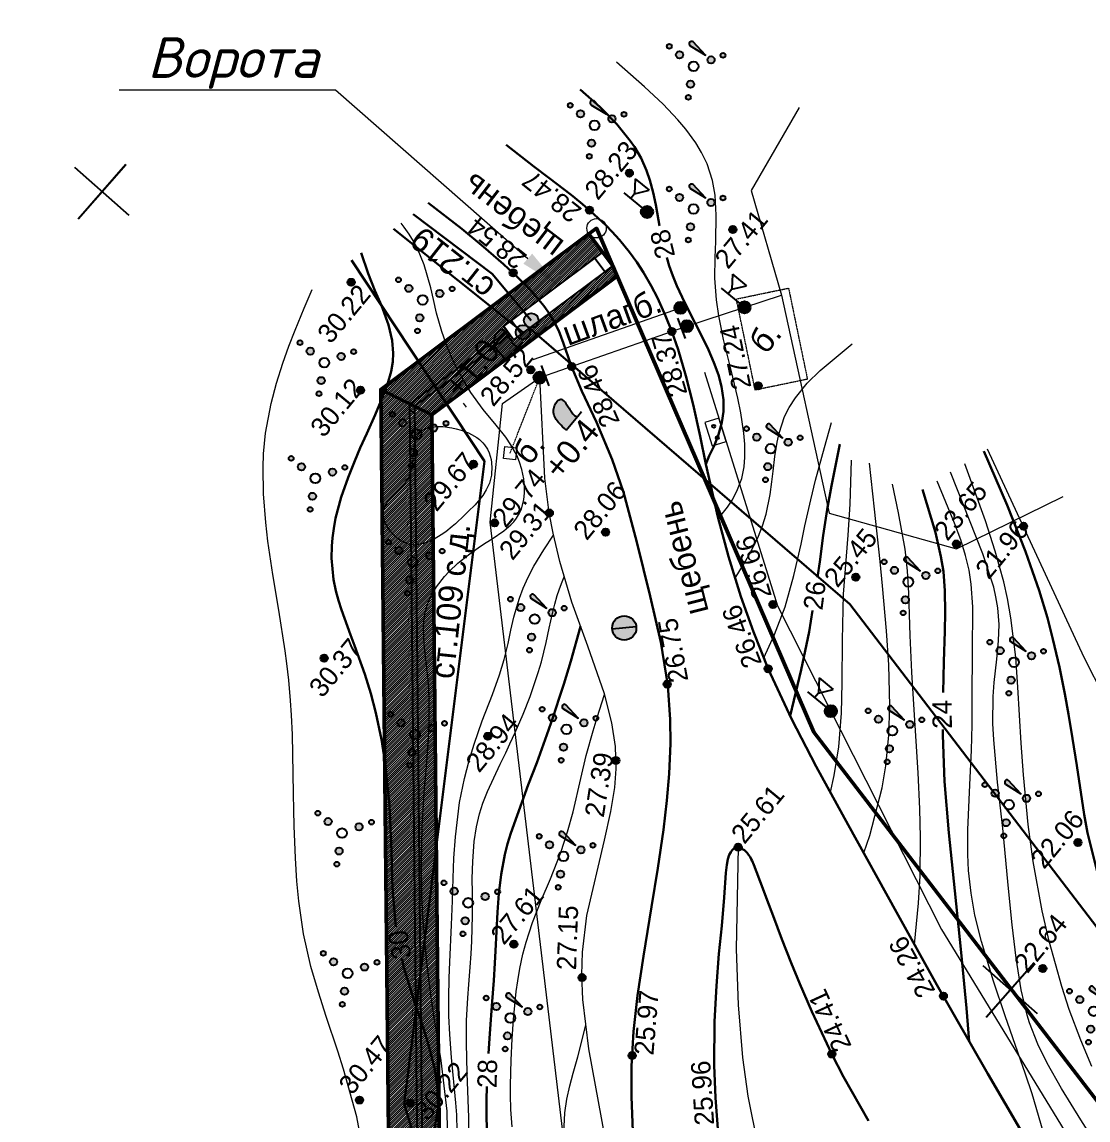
# Model space of a CAD drawing. Header units: millimetres. Extents: x -2893842 to -949497, y -1203244 to 262218.
# Drawn here: x -2189729 to -2145637, y 9178 to 54574 of the extents above; entities that cross this region are included whole.
import ezdxf
from ezdxf import colors
from ezdxf.entities.mleader import LeaderData, LeaderLine
from ezdxf.math import Vec2, Vec3

# ---------------------------------------------------------------- set-up
doc = ezdxf.new("R2010")
doc.units = ezdxf.units.MM
doc.linetypes.add('g5_01_5x1_5', pattern=[1.5, 0.75, -0.75])
doc.linetypes.add('g5_01x1', pattern=[1, 0.5, -0.5])
doc.layers.get('0').update_dxf_attribs({"lineweight": 5})
for name, color, linetype in [('!!!_ Размеры', 7, 'Continuous'), ('02_сетка', 253, 'Continuous'), ('06_Инженерно-технические сооружения', 253, 'Continuous'), ('07_Объекты электропередачи', 253, 'Continuous'), ('10_Границы покрытий и угодий', 253, 'Continuous'), ('12_Рельеф', 253, 'Continuous'), ('13_Растительность', 253, 'Continuous'), ('14_Ограждения', 253, 'Continuous'), ('19_Горизонтали', 253, 'Continuous'), ('30_Канализация', 253, 'Continuous'), ('33_Газопровод', 253, 'Continuous'), ('61_Отметки высоты поверхности', 253, 'Continuous'), ('65_Границы', 253, 'Continuous')]:
    doc.layers.add(name, color=color, linetype=linetype)
for name, color, linetype, lineweight in [('!!Fence', 1, 'Continuous', 30), ('#Dimensions', 7, 'Continuous', 9), ('#Штриховка', 251, 'Continuous', 5)]:
    doc.layers.add(name, color=color, linetype=linetype, lineweight=lineweight)
doc.styles.add('LIKE17', font='d431.shx')
doc.styles.add('LIKE32', font='peteri.shx')
doc.styles.add('LIKE36', font='pragmai.shx')
doc.styles.add('Line_GUGK', font='')
doc.styles.add('STEP PR', font='isocpeui.ttf')
doc.styles.get('Line_GUGK').set_extended_font_data('Bm431', italic=True)
doc.linetypes.add('g5_084a', pattern='A,0.001,[18,GUGK_2005.shx,S=2.5,R=180,X=0,Y=0],0.5,[18,GUGK_2005.shx,S=6,R=180,X=0,Y=0],0.5', length=1.001)
doc.linetypes.add('g5_121_g', pattern='A,4,-0.4,["Г",Line_GUGK,S=1,R=0,X=0,Y=-0.5],-1.2,12', length=17.6)
doc.linetypes.add('g5_121_kb', pattern='A,4,-0.4,["Кб",Line_GUGK,S=1,R=0,X=0,Y=-0.5],-2.2,12', length=18.6)
doc.linetypes.add('g5_332', pattern='A,0.001,[18,GUGK_2005.shx,S=10,R=180,X=0,Y=0],0.5', length=0.501)
doc.linetypes.add('g5_476_2b', pattern='A,2.75,-0.25,[27,GUGK_2005.shx,S=1,R=0,X=0,Y=0],-0.25,2.75', length=6)

# ---------------------------------------------------------------- blocks, each defined once
blk = doc.blocks.new('BL_333')
at = {"color": 0}
for p, q in [((0, -3), (0, 3)), ((-3, 0), (3, 0))]:
    blk.add_line(p, q, dxfattribs=at)
blk = doc.blocks.new('g5_475_5c')
h = blk.add_hatch(color=0)
edge = h.paths.add_edge_path()
edge.add_arc((0, 0), 0.25, 0, 360)
at = {"color": 0}
blk.add_lwpolyline([(0.25, -0.45), (0.25, 0.45)], dxfattribs=at)
blk.add_circle((0, 0), 0.25, dxfattribs=at)
blk = doc.blocks.new('g5_330')
blk.add_hatch(color=0).paths.add_polyline_path([(-0.15, 0, 1), (0.15, 0, 1)])
at = {"color": 0}
blk.add_circle((0, 0), 0.15, dxfattribs=at)
blk = doc.blocks.new('g5_395_2')
h = blk.add_hatch(color=0)
h.paths.add_polyline_path([(-0.8, -0.375, 1), (-0.5, -0.375, 1)])
h.paths.add_polyline_path([(-1.026, -0.65, 1), (-1.226, -0.65, 1)])
h.paths.add_polyline_path([(0.8, -0.375, 1), (0.5, -0.375, 1)])
h.paths.add_polyline_path([(1.026, -0.65, 1), (1.226, -0.65, 1)])
h.paths.add_polyline_path([(0.15, 0.75, 1), (-0.15, 0.75, 1)])
h.paths.add_polyline_path([(0.1, 1.3, 1), (-0.1, 1.3, 1)])
at = {"color": 0}
for centre, radius in [((0, 1.3), 0.1), ((0, 0.75), 0.15), ((0, 0), 0.2), ((-0.65, -0.375), 0.15), ((0.65, -0.375), 0.15), ((-1.126, -0.65), 0.1), ((1.126, -0.65), 0.1)]:
    blk.add_circle(centre, radius, dxfattribs=at)
blk = doc.blocks.new('g5_111_3b')
h = blk.add_hatch(color=0)
edge = h.paths.add_edge_path()
edge.add_arc((0, 0), 0.25, 0, 360)
at = {"color": 0}
for points in [[(0, 1.25), (0, 0.25)], [(0.75, 1.25), (0.25, 0.875), (0.75, 0.5)], [(0.75, 1.25), (0.75, 0.5)], [(0.25, 0.875), (0, 0.875)]]:
    blk.add_lwpolyline(points, dxfattribs=at)
blk.add_circle((0, 0), 0.25, dxfattribs=at)
blk = doc.blocks.new('g5_107_1a')
h = blk.add_hatch(color=0)
edge = h.paths.add_edge_path()
edge.add_arc((0, 0), 0.25, 0, 360)
at = {"color": 0}
blk.add_circle((0, 0), 0.25, dxfattribs=at)
blk = doc.blocks.new('g5_346')
blk.add_hatch(color=0).paths.add_polyline_path([(-0.375, 0), (-0.369, 0.104), (-0.361, 0.21), (-0.353, 0.299), (-0.341, 0.389), (-0.328, 0.465), (-0.313, 0.536), (-0.295, 0.599), (-0.276, 0.655), (-0.253, 0.71), (-0.224, 0.764), (-0.188, 0.818), (-0.144, 0.87), (-0.104, 0.907), (-0.06, 0.94), (-0.01, 0.971), (0.039, 0.993), (0.092, 1.013), (0.153, 1.029), (0.218, 1.041), (0.265, 1.046), (0.312, 1.046), (0.366, 1.041), (0.408, 1.029), (0.443, 1.011), (0.469, 0.986), (0.478, 0.971), (0.49, 0.941), (0.495, 0.904), (0.496, 0.872), (0.492, 0.833), (0.482, 0.774), (0.466, 0.712), (0.449, 0.654), (0.432, 0.601), (0.417, 0.553), (0.396, 0.489), (0.372, 0.417), (0.356, 0.362), (0.343, 0.318), (0.331, 0.269), (0.321, 0.221), (0.316, 0.188), (0.313, 0.153), (0.312, 0.121), (0.314, 0.093), (0.32, 0.067), (0.328, 0.047), (0.338, 0.029), (0.352, 0.015), (0.368, 0.004), (0.375, 0)])
at = {"color": 0}
for points in [[(-0.375, 0), (-0.369, 0.104), (-0.361, 0.21), (-0.353, 0.299), (-0.341, 0.389), (-0.328, 0.465), (-0.313, 0.536), (-0.295, 0.599), (-0.276, 0.655), (-0.253, 0.71), (-0.224, 0.764), (-0.188, 0.818), (-0.144, 0.87), (-0.104, 0.907), (-0.06, 0.94), (-0.01, 0.971), (0.039, 0.993), (0.092, 1.013), (0.153, 1.029), (0.218, 1.041), (0.265, 1.046), (0.312, 1.046), (0.366, 1.041), (0.408, 1.029), (0.443, 1.011), (0.469, 0.986), (0.478, 0.971), (0.49, 0.941), (0.495, 0.904), (0.496, 0.872), (0.492, 0.833), (0.482, 0.774), (0.466, 0.712), (0.449, 0.654), (0.432, 0.601), (0.417, 0.553), (0.396, 0.489), (0.372, 0.417), (0.356, 0.362), (0.343, 0.318), (0.331, 0.269), (0.321, 0.221), (0.316, 0.188), (0.313, 0.153), (0.312, 0.121), (0.314, 0.093), (0.32, 0.067), (0.328, 0.047), (0.338, 0.029), (0.352, 0.015), (0.368, 0.004), (0.375, 0)], [(-0.375, 0), (0.375, 0)], [(0.375, 0), (0.625, 0)]]:
    blk.add_lwpolyline(points, dxfattribs=at)
blk = doc.blocks.new('g5_121_7c')
h = blk.add_hatch(color=0)
edge = h.paths.add_edge_path()
edge.add_arc((0, 0), 0.3, 0, 360)
at = {"color": 0}
blk.add_circle((0, 0), 0.3, dxfattribs=at)
blk = doc.blocks.new('g5_140_2')
at = {"color": 0, "lineweight": 20}
blk.add_lwpolyline([(-0.5, -0.3), (0.5, -0.3), (0.5, 0.3), (-0.5, 0.3)], close=True, dxfattribs=at)
at = {"color": 0}
for centre in [(-0.25, 0), (0.25, 0)]:
    blk.add_circle(centre, 0.0625, dxfattribs=at)
blk = doc.blocks.new('g5_396_2')
h = blk.add_hatch(color=0)
h.paths.add_polyline_path([(-0.1, 1.3, 1), (0.1, 1.3, 1)])
h.paths.add_polyline_path([(0.15, 0.75, 1), (-0.15, 0.75, 1)])
h.paths.add_polyline_path([(0.516, -0.387, 1), (0.816, -0.387, 1)])
h.paths.add_polyline_path([(1.226, -0.65, 1), (1.026, -0.65, 1)])
h.paths.add_polyline_path([(-0.8, -0.375, 1), (-0.5, -0.375, 1)])
h.paths.add_polyline_path([(-1.026, -0.65, 1), (-1.226, -0.65, 1)])
h = blk.add_hatch(color=0)
edge = h.paths.add_edge_path()
edge.add_line((0.566, 0.657), (0.666, -0.087))
edge.add_line((0.666, -0.087), (0.766, 0.657))
edge.add_arc((0.666, 0.657), 0.1, 0, 180)
at = {"color": 0}
blk.add_lwpolyline([(0.566, 0.657), (0.666, -0.087), (0.766, 0.657, 1)], format="xyb", close=True, dxfattribs=at)
for centre, radius in [((0, 1.3), 0.1), ((0, 0.75), 0.15), ((0, 0), 0.2), ((-0.65, -0.375), 0.15), ((0.666, -0.387), 0.15), ((-1.126, -0.65), 0.1), ((1.126, -0.65), 0.1)]:
    blk.add_circle(centre, radius, dxfattribs=at)
blk = doc.blocks.new('g5_117')
h = blk.add_hatch(color=255)
h.paths.add_polyline_path([(-0.299, 0.352), (0.352, -0.299, 0.177899), (0.463, 0, 0.639215)])
h.paths.add_polyline_path([(-0.352, 0.299, 0.177899), (-0.463, 0, 0.639215), (0.299, -0.352)])
at = {"color": 0}
blk.add_lwpolyline([(0.354, -0.354), (-0.354, 0.354)], dxfattribs=at)
blk.add_circle((0, 0), 0.5, dxfattribs=at)
blk = doc.blocks.new('Топо_07.04.17')
at = {"layer": '!!!_ Размеры', "lineweight": 0}
blk.add_lwpolyline([(-227012, 178134), (-226828, 177971)], dxfattribs=at)
blk.add_circle((-218498, 184727, -67200), 400, dxfattribs=at)
at = {"layer": '02_сетка', "linetype": 'Continuous'}
for p, q in [((-239760, 187530), (-237538, 189546)), ((-237641, 187427), (-239657, 189649)), ((-204037, 150404), (-206053, 152625)), ((-206156, 150506), (-203934, 152522))]:
    blk.add_line(p, q, dxfattribs=at)
at = {"layer": '06_Инженерно-технические сооружения', "linetype": 'g5_01x1', "lineweight": 20}
blk.add_lwpolyline([(-223099, 175890), (-221531, 178855)], dxfattribs=at)
at = {"layer": '06_Инженерно-технические сооружения', "linetype": 'Continuous', "lineweight": 20}
blk.add_lwpolyline([(-223400, 175705), (-223285, 176191), (-222799, 176076), (-222913, 175590)], close=True, dxfattribs=at)
at = {"layer": '10_Границы покрытий и угодий', "color": 7, "linetype": 'Continuous', "lineweight": 30}
for points in [[(-204632, 144271), (-206365, 148167), (-208033, 152060), (-209357, 155232), (-210935, 159048), (-211978, 161595), (-212771, 163669), (-213495, 165833), (-213935, 167417), (-214287, 168927), (-214610, 170626), (-214860, 172305), (-215100, 174532), (-215210, 175709), (-215349, 177036), (-215511, 178247), (-215712, 179371), (-215887, 180138), (-216068, 180804), (-216321, 181582), (-216521, 182106), (-216774, 182686), (-217006, 183150), (-217250, 183586), (-217609, 184147), (-217886, 184529), (-218091, 184793), (-218378, 185138), (-218705, 185506), (-219034, 185855), (-219389, 186213), (-220219, 187013), (-220790, 187562), (-221825, 188575)], [(-221219, 147470), (-221107, 148891), (-220966, 150141), (-220721, 151562), (-220384, 153020), (-219963, 154611), (-219400, 156590), (-218955, 158161), (-218550, 159697), (-218272, 160886), (-218055, 161975), (-217863, 163220), (-217762, 164198), (-217704, 165610), (-217789, 167428), (-218004, 169357), (-218303, 171647), (-218621, 173763), (-218929, 175153), (-219409, 176760), (-219861, 178100), (-220165, 179165), (-220258, 179572), (-220388, 180153), (-220530, 180683), (-220672, 181082), (-220835, 181438), (-221027, 181785), (-221257, 182146), (-221542, 182546), (-221933, 183041), (-222486, 183687), (-223224, 184494), (-224033, 185325), (-225293, 186551)], [(-217715, 146984), (-217658, 148445), (-217563, 149804), (-217349, 151592), (-217101, 153055), (-216857, 154353), (-216604, 155491), (-216373, 156643), (-216185, 157647), (-216108, 157969), (-216039, 158200), (-215966, 158372), (-215890, 158477), (-215828, 158548), (-215765, 158602), (-215700, 158636), (-215639, 158650), (-215560, 158639)], [(-211483, 146797), (-212301, 148724), (-212678, 149709), (-213301, 151543), (-213665, 152747), (-213919, 153647), (-214190, 154657), (-214447, 155656), (-214618, 156329), (-214745, 156829), (-215004, 157838), (-215056, 158017), (-215082, 158093), (-215119, 158185), (-215169, 158285), (-215224, 158373), (-215279, 158443), (-215318, 158484), (-215363, 158525), (-215412, 158563), (-215465, 158597), (-215513, 158622), (-215560, 158639)]]:
    blk.add_lwpolyline(points, dxfattribs=at)
at = {"layer": '10_Границы покрытий и угодий', "linetype": 'g5_01_5x1_5', "lineweight": 20}
blk.add_lwpolyline([(-212731, 177341), (-213082, 181171), (-210888, 181372), (-210537, 177541)], close=True, dxfattribs=at)
at = {"layer": '12_Рельеф', "linetype": 'g5_084a', "lineweight": 20}
for points in [[(-222389, 147320), (-222641, 151050), (-222650, 153113), (-222579, 154123), (-222453, 155051), (-222104, 156538), (-221020, 159557), (-220626, 160702), (-220358, 161676), (-220215, 162428), (-220136, 163350), (-220170, 164333), (-220343, 165562), (-220806, 167596), (-221254, 169488), (-221562, 171212), (-221704, 172401), (-221765, 173251), (-221790, 174699), (-221531, 178855)], [(-211393, 131537), (-213248, 136084), (-214180, 138583), (-214870, 140661), (-215321, 142230), (-215908, 144840), (-216130, 146279), (-216309, 148368), (-216347, 149978), (-216285, 152160), (-216113, 154456), (-215542, 158637)]]:
    blk.add_lwpolyline(points, dxfattribs=at)
at = {"layer": '12_Рельеф', "linetype": 'g5_332', "lineweight": 20}
blk.add_lwpolyline([(-178393, 121994), (-179334, 122206), (-180440, 122507), (-181156, 122769), (-181838, 123112), (-182364, 123485), (-182795, 123910), (-183174, 124404), (-183421, 124804), (-183805, 125584), (-184998, 128614), (-186002, 131117), (-187892, 135252), (-189890, 139656), (-191257, 142458), (-193083, 146035), (-194623, 149358), (-195798, 152671), (-196462, 155094), (-197327, 157595), (-198351, 159696), (-199161, 161352), (-200463, 164820), (-203454, 173834)], dxfattribs=at)
at = {"layer": '14_Ограждения', "linetype": 'g5_476_2b', "lineweight": 20}
for points in [[(-209610, 188737), (-211971, 185555), (-211215, 181111), (-210260, 171943), (-205198, 169880), (-200573, 171529)], [(-215239, 180285), (-211215, 181111)], [(-509082, 96732), (-504254, 94984), (-497170, 92496), (-463667, 85415), (-447039, 81909), (-426063, 77540), (-424330, 77545), (-405519, 78717), (-372235, 81237), (-340678, 84869), (-301747, 89531), (-294366, 88607), (-290673, 85140), (-266092, 90198), (-260114, 85905), (-225566, 91090), (-224975, 110839), (-223957, 113183), (-223914, 115629), (-224242, 173153), (-223175, 177968), (-221531, 178855)], [(-214737, 178310), (-212820, 168375), (-207596, 154307), (-202262, 142861), (-199843, 138526), (-170528, 97594), (-163251, 89607), (-166184, 86925), (-170208, 86174)]]:
    blk.add_lwpolyline(points, dxfattribs=at)
at = {"layer": '14_Ограждения', "linetype": 'Continuous', "lineweight": 20}
for points in [[(-221708, 179635), (-215416, 181065)], [(-221531, 178855), (-215239, 180285)]]:
    blk.add_lwpolyline(points, dxfattribs=at)
at = {"layer": '19_Горизонтали', "linetype": 'Continuous', "lineweight": 20}
for points in [[(-214848, 172222), (-214418, 172661), (-214194, 172928), (-213954, 173270), (-213695, 173776), (-213545, 174241), (-213468, 174628), (-213412, 175164), (-213400, 175628), (-213435, 176469), (-213489, 177092), (-213632, 178275), (-213720, 178950), (-213794, 179566), (-213850, 180136), (-213881, 180564), (-213903, 181225), (-213868, 182123), (-213766, 182968), (-213665, 183622), (-213515, 184705), (-213468, 185536), (-213504, 186147), (-213653, 186855), (-213826, 187348), (-214018, 187771), (-214365, 188385), (-214645, 188806), (-215179, 189509), (-215872, 190318), (-216898, 191451)], [(-228819, 148400), (-228745, 149159), (-228761, 151268), (-228802, 152124), (-228840, 152965), (-228871, 153797), (-228890, 154560), (-228898, 155373), (-228846, 157233), (-228782, 158165), (-228669, 159308), (-228445, 160965), (-228207, 162354), (-228030, 163258), (-227785, 164533), (-227674, 165212), (-227555, 166248), (-227524, 166822), (-227521, 167569), (-227526, 167926), (-227525, 168452), (-227480, 169084), (-227438, 169348), (-227349, 169700), (-227199, 170073), (-227022, 170382), (-226744, 170748), (-226366, 171131), (-226153, 171313), (-225755, 171610), (-225607, 171709), (-225222, 171946), (-224745, 172208), (-224497, 172332), (-224238, 172459), (-223721, 172730), (-223397, 172947), (-223264, 173059), (-223133, 173191), (-222988, 173382), (-222896, 173542), (-222752, 173919), (-222694, 174181), (-222663, 174445), (-222656, 174778), (-222690, 175169), (-222752, 175484), (-222838, 175776), (-223028, 176236), (-223200, 176562), (-223536, 177107), (-223995, 177813), (-224424, 178572), (-224620, 178977), (-224878, 179597), (-225025, 180011), (-225166, 180475), (-225342, 181212), (-225466, 181980), (-225533, 182556), (-225589, 183051), (-225746, 184031), (-225947, 184726), (-226078, 185047), (-226229, 185359), (-226397, 185667), (-226503, 185845)], [(-232440, 148739), (-232495, 149346), (-232816, 151368), (-232970, 152129), (-233283, 153610), (-233488, 154640), (-233673, 155737), (-233823, 157106), (-233869, 158479), (-233856, 159298), (-233811, 160259), (-233709, 161586), (-233649, 162234), (-233582, 162924), (-233503, 163723), (-233357, 165348), (-233302, 166154), (-233272, 166748), (-233250, 167591), (-233250, 168294), (-233261, 168814), (-233334, 170520), (-233412, 172017), (-233461, 173403), (-233466, 174182), (-233425, 175376), (-233320, 176449), (-233232, 177011), (-233052, 177850), (-232685, 179044), (-232371, 179855), (-232019, 180646), (-231687, 181323), (-231360, 181947), (-230883, 182808), (-230464, 183533)], [(-214436, 169709), (-213972, 170291), (-213667, 170711), (-213274, 171328), (-213058, 171731), (-212855, 172194), (-212601, 172986), (-212475, 173494), (-212374, 173931), (-212234, 174525), (-212074, 175100), (-211950, 175460), (-211645, 176112), (-211416, 176463), (-211113, 176836), (-210559, 177374), (-209969, 177840), (-208530, 178792)], [(-213626, 166305), (-213075, 167214), (-212509, 168303), (-212002, 169539), (-211567, 170795), (-211321, 171535), (-210963, 172568), (-210670, 173356), (-210154, 174664), (-209750, 175657)], [(-211517, 160469), (-211286, 161142), (-210962, 162299), (-210693, 163666), (-210516, 164914), (-210311, 166656), (-210054, 168544), (-209592, 170951), (-209365, 172209), (-209102, 174009)], [(-210428, 157822), (-210100, 158513), (-209369, 160415), (-209115, 161300), (-208849, 162540), (-208671, 163739), (-208518, 165435), (-208452, 166841), (-208407, 168702), (-208394, 169721), (-208382, 171887), (-208381, 173799)], [(-202298, 144916), (-202749, 145850), (-203403, 147218), (-203873, 148324), (-204165, 149158), (-204402, 150066), (-204464, 150390), (-204598, 151468), (-204659, 152794), (-204663, 154174), (-204638, 155822), (-204599, 158185), (-204599, 160098), (-204560, 161856), (-204513, 162539), (-204377, 163647), (-204270, 164218), (-204054, 165166), (-203897, 165906), (-203802, 166567), (-203777, 167266), (-203804, 167730), (-203850, 168128), (-204139, 169547), (-205091, 173064)], [(-202043, 147986), (-202383, 149114), (-202710, 150427), (-202913, 151410), (-203221, 153326), (-203367, 154608), (-203509, 156680), (-203542, 158228), (-203501, 160288), (-203442, 161597), (-203380, 162748), (-203318, 163911), (-203272, 165149), (-203285, 166788), (-203339, 167600), (-203414, 168305), (-203616, 169609), (-203878, 170899), (-204463, 173327)], [(-208767, 153818), (-208409, 155502), (-208222, 156611), (-208021, 158188), (-207913, 159376), (-207815, 160856), (-207749, 162165), (-207681, 163682), (-207613, 165025), (-207510, 166533), (-207436, 167401), (-207365, 168288), (-207316, 169202), (-207314, 170106), (-207408, 171634), (-207527, 172832)], [(-204346, 145547), (-204634, 147136), (-204810, 147982), (-205371, 150467), (-205697, 151944), (-206008, 153632), (-206147, 154748), (-206205, 155663), (-206201, 156612), (-206159, 157267), (-206044, 158283), (-205750, 160124), (-205518, 161536), (-205375, 162584), (-205236, 163768), (-205028, 165511), (-204800, 167422), (-204760, 168359), (-204783, 168944), (-204855, 169559), (-204984, 170236), (-205163, 170949), (-205685, 172752)], [(-228435, 148298), (-228376, 148963), (-228354, 149456), (-228324, 151334), (-228286, 152295), (-228232, 153065), (-228155, 153795), (-228044, 154621), (-227946, 155258), (-227698, 156789), (-227552, 157769), (-227420, 158698), (-227293, 159521), (-227137, 160383), (-226801, 161775), (-226489, 162746), (-226217, 163460), (-225937, 164108), (-225489, 165020), (-224942, 166058), (-224562, 166832), (-224307, 167437), (-224070, 168088), (-223887, 168618), (-223704, 169131), (-223541, 169546), (-223387, 169893), (-223186, 170285), (-222931, 170713), (-222643, 171137), (-222165, 171758), (-221694, 172317)], [(-228040, 147649), (-227893, 148800), (-227745, 150621), (-227645, 151861), (-227534, 152789), (-227380, 153713), (-227276, 154261), (-227139, 154964), (-227037, 155503), (-226947, 156018), (-226798, 157077), (-226699, 158001), (-226633, 158600), (-226539, 159295), (-226387, 160101), (-226225, 160702), (-226042, 161213), (-225848, 161644), (-225608, 162103), (-224959, 163166), (-224675, 163607), (-224461, 163945), (-224192, 164387), (-223776, 165108), (-223406, 165808), (-222964, 166746), (-222786, 167169), (-222492, 167951), (-222301, 168525), (-222109, 169103), (-221969, 169485), (-221828, 169823), (-221723, 170046), (-221591, 170296), (-221446, 170560)], [(-226159, 148203), (-226126, 148932), (-226074, 149533), (-226030, 149923), (-225884, 150950), (-225735, 151829), (-225592, 152612), (-225354, 153742), (-225245, 154176), (-225104, 154672), (-224909, 155252), (-224723, 155724), (-224556, 156098), (-224358, 156507), (-223900, 157369), (-223423, 158223), (-222880, 159247), (-222503, 160067), (-222183, 160870), (-221708, 162195), (-221375, 163117), (-220981, 164103), (-220754, 164628), (-220339, 165534)], [(-222185, 139251), (-222401, 140454), (-222498, 140972), (-222684, 141821), (-222958, 142879), (-223354, 144272), (-223524, 144868), (-223696, 145484), (-223813, 145934), (-223885, 146238), (-223959, 146613), (-223990, 146803), (-224030, 147161), (-224044, 147622), (-224019, 147974), (-223923, 148539), (-223772, 149091), (-223588, 149627), (-223395, 150125), (-223132, 150773), (-222646, 152041)]]:
    blk.add_lwpolyline(points, dxfattribs=at)
at = {"layer": '19_Горизонтали', "linetype": 'Continuous', "lineweight": 30}
for points in [[(-215894, 184537), (-215911, 184774), (-215954, 185415), (-216003, 185935), (-216080, 186459), (-216169, 186871), (-216337, 187399), (-216555, 187888), (-216703, 188164), (-217183, 188908), (-217795, 189699), (-218526, 190501)], [(-228281, 184807), (-228101, 183928), (-227903, 183199), (-227695, 182555), (-227502, 181728), (-227417, 181068), (-227435, 180548), (-227498, 180195), (-227611, 179799), (-227813, 179291), (-227813, 179291), (-228167, 178635), (-228464, 178088), (-228897, 177370), (-229230, 176810), (-229519, 176304), (-229868, 175653), (-230243, 174868), (-230572, 174028), (-230699, 173619), (-230796, 173240), (-230864, 172899), (-230929, 172405), (-230941, 171530), (-230895, 171052), (-230832, 170637), (-230756, 170242), (-230503, 169172), (-230385, 168715), (-230094, 167486), (-229943, 166673), (-229828, 165857), (-229723, 164735), (-229675, 163621), (-229696, 162000), (-229831, 160098), (-229926, 158960), (-229965, 158390), (-229997, 156969)], [(-215100, 174532), (-214925, 174848), (-214666, 175263), (-214444, 175682), (-214247, 176168), (-214133, 176606), (-214081, 177086), (-214100, 177650), (-214171, 178134), (-214298, 178670), (-214462, 179212), (-214691, 179861), (-215087, 180907), (-215304, 181504), (-215465, 181991), (-215590, 182423), (-215690, 182843), (-215750, 183196)], [(-211040, 169369), (-210882, 169990), (-210612, 171044), (-210423, 171750), (-210326, 172092), (-210042, 173045), (-209507, 174728)], [(-200808, 155454), (-200908, 155914), (-201133, 157604), (-201185, 158371), (-201265, 160417), (-201310, 161541), (-201363, 162561), (-201421, 163412), (-201519, 164534), (-201656, 165720), (-201788, 166616), (-202002, 167783), (-202176, 168594), (-202379, 169448), (-202917, 171436), (-203615, 173761)], [(-206420, 164037), (-206240, 165300), (-206059, 166555), (-205958, 167319), (-205872, 168210), (-205846, 169011), (-205872, 169639), (-205984, 170651), (-206315, 172469)], [(-226787, 151335), (-226637, 152150), (-226390, 153447), (-226229, 154301), (-226102, 155006), (-226016, 155513), (-225755, 157101), (-225610, 157855), (-225429, 158622), (-225183, 159426), (-225024, 159852), (-224845, 160280), (-224845, 160280), (-223898, 162186), (-223448, 163042), (-222895, 164148), (-222554, 164865), (-222220, 165594), (-221973, 166150), (-221578, 167065), (-221007, 168447)], [(-212812, 163791), (-212141, 165638), (-211643, 167160), (-211400, 168023)], [(-206969, 149576), (-206935, 150964), (-206895, 153276), (-206863, 155841), (-206841, 158253), (-206776, 160375), (-206635, 162285), (-206607, 162522)], [(-229903, 155634), (-229861, 155264), (-229711, 154419), (-229534, 153575), (-229413, 153018), (-229328, 152613), (-229222, 152062), (-229078, 151045), (-229040, 150408), (-229043, 150090), (-229115, 149364), (-229219, 148910), (-229375, 148468)], [(-222054, 131783), (-222626, 133194), (-223074, 134212), (-223449, 134995), (-223829, 135749), (-224343, 136747), (-224837, 137725), (-225318, 138751), (-225664, 139576), (-225963, 140374), (-226167, 140977), (-226472, 141994), (-226713, 142940), (-226890, 143765), (-227057, 144742), (-227162, 145592), (-227236, 146733), (-227229, 147892), (-227168, 148729), (-227088, 149429), (-227007, 149981)]]:
    blk.add_lwpolyline(points, dxfattribs=at)
at = {"layer": '19_Горизонтали', "linetype": 'Continuous', "lineweight": 20}
blk.add_lwpolyline([(-227091, 172582), (-227441, 172559), (-227716, 172630), (-227986, 172794), (-228135, 172926), (-228249, 173052), (-228369, 173216), (-228463, 173378), (-228552, 173589), (-228595, 173762), (-228606, 173959), (-228567, 174142), (-228479, 174311), (-228331, 174487), (-228155, 174648), (-227903, 174851), (-227716, 175005), (-227641, 175073), (-227500, 175216), (-227410, 175327), (-227321, 175466), (-227249, 175617), (-227192, 175778), (-227141, 175967), (-227105, 176129), (-227075, 176281), (-227040, 176459), (-227013, 176584), (-226960, 176778), (-226881, 176965), (-226799, 177087), (-226739, 177148), (-226599, 177239), (-226506, 177276), (-226397, 177305), (-226309, 177320), (-226212, 177328), (-225972, 177324), (-225742, 177294), (-225628, 177271), (-225474, 177233), (-225372, 177203), (-225198, 177143), (-224998, 177062), (-224715, 176916), (-224599, 176843), (-224393, 176684), (-224298, 176593), (-224167, 176438), (-224109, 176351), (-224011, 176156), (-223958, 175997), (-223928, 175858), (-223911, 175723), (-223904, 175596), (-223916, 175359), (-223951, 175149), (-223970, 175076), (-224023, 174910), (-224091, 174754), (-224146, 174651), (-224248, 174494), (-224423, 174276), (-224780, 173935), (-225088, 173686), (-225373, 173467), (-225562, 173327), (-225670, 173249), (-225822, 173144), (-226104, 172965), (-226312, 172851), (-226616, 172713), (-226859, 172633)], close=True, dxfattribs=at)
at = {"layer": '30_Канализация', "linetype": 'g5_121_kb', "lineweight": 30}
for points in [[(-221611, 181248), (-222995, 183347), (-225971, 186156)], [(-222007, 180797), (-226841, 185648)], [(-188330, 132253), (-188880, 133138), (-209840, 168109), (-221809, 181023)]]:
    blk.add_lwpolyline(points, dxfattribs=at)
at = {"layer": '33_Газопровод', "linetype": 'g5_121_g', "lineweight": 30}
blk.add_lwpolyline([(-231266, 108144), (-224278, 115636), (-230481, 149661), (-224186, 175678), (-228716, 184553)], dxfattribs=at)
at = {"layer": '65_Границы', "color": 1, "linetype": 'Continuous', "lineweight": 50}
blk.add_polyline3d([(-474373, -103816, -67200), (-494357, -70278, -67200), (-496189, -61971, -67200), (-497082, -34621, -67200), (-499783, -23469, -67200), (-511103, 141, -67200), (-515683, 24975, -67200), (-512568, 50606, -67200), (-507028, 84984, -67200), (-424365, 75608, -67200), (-303990, 86296, -67200), (-266088, 83656, -67200), (-214689, 90720, -67200), (-224782, 118516, 0), (-231407, 147199, 0), (-228117, 179113, 0), (-218498, 184727, 0), (-211911, 163012, 0), (-184159, 116945, 0), (-164841, 92507, 0)], dxfattribs=at)
at = {"layer": '02_сетка', "xscale": 500.0000000002746, "yscale": 500.0000000002746, "zscale": 500.0000000002746, "rotation": 42.22816425403256}
for p in [(-238649, 188538), (-205045, 151514)]:
    blk.add_blockref('BL_333', p, dxfattribs=at)
at = {"layer": '06_Инженерно-технические сооружения', "linetype": 'Continuous', "lineweight": 20, "xscale": 999.9999999999995, "yscale": 999.9999999999995, "zscale": 999.9999999999995, "rotation": 43.98139083737546}
blk.add_blockref('g5_107_1a', (-215416, 181065, -67200), dxfattribs=at)
at = {"layer": '07_Объекты электропередачи', "linetype": 'Continuous', "lineweight": 20}
for name, p, xscale, yscale, zscale, rotation in [('g5_111_3b', (-216347, 185160, -67200), 999.9999999999995, 999.9999999999995, 999.9999999999995, 43.98139083737546), ('g5_111_3b', (-212790, 180788, -67200), 999.9999999999995, 999.9999999999995, 999.9999999999995, 43.98139083737546), ('g5_140_2', (-214559, 175803, -67200), 1000, 1000, 1000, 100.7931645350704), ('g5_111_3b', (-211120, 163797, -67200), 999.9999999999995, 999.9999999999995, 999.9999999999995, 43.98139083737546)]:
    blk.add_blockref(name, p, dxfattribs=dict(at, xscale=xscale, yscale=yscale, zscale=zscale, rotation=rotation))
at = {"layer": '12_Рельеф', "linetype": 'Continuous', "lineweight": 20, "xscale": 999.9999999999995, "yscale": 999.9999999999995, "zscale": 999.9999999999995, "rotation": 43.98139083737546}
for p in [(-222524, 179979, -67200), (-220414, 176834, -67200)]:
    blk.add_blockref('g5_346', p, dxfattribs=at)
at = {"layer": '13_Растительность', "linetype": 'Continuous', "lineweight": 20, "xscale": 999.9999999999995, "yscale": 999.9999999999995, "zscale": 999.9999999999995, "rotation": 43.98139083737546}
for name, p in [('g5_396_2', (-213757, 190924, -67200)), ('g5_396_2', (-218102, 188963, -67200)), ('g5_396_2', (-214423, 185067, -67200)), ('g5_395_2', (-230315, 180472, -67200)), ('g5_395_2', (-226854, 177100, -67200)), ('g5_395_2', (-231217, 175761, -67200)), ('g5_396_2', (-212368, 174857, -67200)), ('g5_395_2', (-227606, 171870, -67200)), ('g5_396_2', (-222862, 168959, -67200)), ('g5_396_2', (-207332, 168747, -67200)), ('g5_395_2', (-228316, 164783, -67200)), ('g5_396_2', (-203362, 164954, -67200)), ('g5_396_2', (-222069, 164287, -67200)), ('g5_396_2', (-208682, 162704, -67200)), ('g5_395_2', (-231776, 161066, -67200)), ('g5_396_2', (-222783, 159081, -67200)), ('g5_396_2', (-204231, 159121, -67200)), ('g5_395_2', (-226917, 157615, -67200)), ('g5_395_2', (-232202, 155279, -67200)), ('g5_396_2', (-225719, 152686, -67200)), ('g5_396_2', (-201716, 150248, -67200))]:
    blk.add_blockref(name, p, dxfattribs=at)
at = {"layer": '14_Ограждения', "linetype": 'Continuous', "lineweight": 20}
for name, p, xscale, yscale, zscale, rotation in [('g5_475_5c', (-215239, 180285, -67200), 1000.000000000001, 1000.000000000001, 1000.000000000001, 193.9325085248535), ('g5_475_5c', (-221531, 178855, -67200), 999.9999999999997, 999.9999999999997, 999.9999999999997, 13.9325085248535), ('g5_117', (-219224, 168176, 19420), 999.9999999999995, 999.9999999999995, 999.9999999999995, 43.98139083737546)]:
    blk.add_blockref(name, p, dxfattribs=dict(at, xscale=xscale, yscale=yscale, zscale=zscale, rotation=rotation))
at = {"layer": '30_Канализация', "linetype": 'Continuous', "lineweight": 20, "xscale": 999.9999999999995, "yscale": 999.9999999999995, "zscale": 999.9999999999995, "rotation": 43.98139083737546}
blk.add_blockref('g5_395_2', (-225975, 182594, -67200), dxfattribs=at)
at = {"layer": '30_Канализация', "linetype": 'Continuous', "lineweight": 30, "xscale": 999.9999999999995, "yscale": 999.9999999999995, "zscale": 999.9999999999995, "rotation": 43.98139083737546}
for p in [(-221611, 181248, -67200), (-222007, 180797, -67200)]:
    blk.add_blockref('g5_121_7c', p, dxfattribs=at)
at = {"layer": '61_Отметки высоты поверхности', "linetype": 'Continuous', "lineweight": 20, "xscale": 999.9999999999995, "yscale": 999.9999999999995, "zscale": 999.9999999999995, "rotation": 43.98139083737546}
for p in [(-216892, 186840, -67200), (-218705, 185506, -67200), (-228834, 183650, -67200), (-212901, 184035, -67200), (-222135, 183282, -67200), (-215887, 180138, -67200), (-228951, 179172, -67200), (-221862, 179218, -67200), (-220165, 179165, -67200), (-212587, 177505, -67200), (-224654, 175606, -67200), (-221765, 173251, -67200), (-224060, 173097, -67200), (-219541, 172200, -67200), (-202337, 170495, -67200), (-205182, 170080, -67200), (-209471, 169186, -67200), (-231698, 168337, -67200), (-213001, 168448, -67200), (-217716, 165670, -67200), (-213495, 165833, -67200), (-225331, 164364, -67200), (-220185, 162774, -67200), (-215560, 158639, -67200), (-201575, 157253, -67200), (-225231, 155699, -67200), (-222587, 154013, -67200), (-203610, 152239, -67200), (-207823, 151570, -67200), (-220891, 150574, -67200), (-232300, 150021, -67200), (-230230, 149655, 19420), (-212678, 149709, -67200)]:
    blk.add_blockref('g5_330', p, dxfattribs=at)
at = {"layer": '06_Инженерно-технические сооружения', "linetype": 'Continuous', "lineweight": 15, "style": 'LIKE36'}
for s, rotation, p in [('шлагб.', 13.6015, (-220219, 180021, -67200)), ('б.', 43.9814, (-222373, 175248, -67200))]:
    blk.add_text(s, height=1000, rotation=rotation, dxfattribs=at).set_placement(p)
at = {"layer": '10_Границы покрытий и угодий', "linetype": 'Continuous', "lineweight": 15, "style": 'LIKE36'}
for s, rotation, p in [('щебень', 135.9741, (-219840, 184305, -67200)), ('б.', 43.9814, (-212141, 178710, -67200)), ('щебень', 97.8674, (-215668, 168465, -67200))]:
    blk.add_text(s, height=1000, rotation=rotation, dxfattribs=at).set_placement(p)
at = {"layer": '12_Рельеф', "linetype": 'Continuous', "lineweight": 15, "style": 'LIKE36'}
for s, p in [('+1.0', (-224880, 178267, -67200)), ('+0.4', (-221170, 174506, -67200))]:
    blk.add_text(s, height=1000, rotation=43.9814, dxfattribs=at).set_placement(p)
at = {"layer": '19_Горизонтали', "linetype": 'Continuous', "lineweight": 15, "style": 'LIKE36'}
for s, rotation, p in [('28', 97.1788, (-215390, 183226, -67200)), ('26', 76.2724, (-211001, 167958, -67200)), ('24', 84.0812, (-206226, 162512, -67200)), ('30', 93.258, (-229494, 155642, -67200)), ('28', 82.1193, (-226614, 149866, -67200))]:
    blk.add_text(s, height=800, rotation=rotation, dxfattribs=at).set_placement(p)
at = {"layer": '30_Канализация', "linetype": 'Continuous', "lineweight": 15, "style": 'LIKE32'}
blk.add_text('ст.219', height=1000, rotation=135.228, dxfattribs=at).set_placement((-222858, 182931, -67200))
at = {"layer": '33_Газопровод', "linetype": 'Continuous', "lineweight": 15, "style": 'LIKE32'}
blk.add_text('ст.109 с.д.', height=1000, rotation=77.3103, dxfattribs=at).set_placement((-226479, 166847, -67200))
at = {"layer": '61_Отметки высоты поверхности', "linetype": 'Continuous', "lineweight": 15, "style": 'LIKE17'}
for s, rotation, p in [('28.23', 43.9814, (-218318, 185833, -67200)), ('28.47', 134.9653, (-218965, 185577, -67200)), ('28.54', 134.9653, (-221438, 183920, -67200)), ('27.41', 43.9814, (-213289, 182395, -67200)), ('30.22', 43.9814, (-229967, 181176, -67200)), ('28.52', 43.9814, (-223576, 177837, -67200)), ('28.37', 99.9201, (-215525, 177520, -67200)), ('27.24', 95.3097, (-212871, 177477, -67200)), ('30.12', 43.9814, (-230693, 177357, -67200)), ('28.46', 107.0078, (-218430, 176658, -67200)), ('29.67', 43.9814, (-226396, 173791, -67200)), ('29.74', 43.9814, (-223634, 172797, -67200)), ('28.06', 43.9814, (-220361, 171911, -67200)), ('29.31', 43.9814, (-223507, 171436, -67200)), ('23.65', 43.9814, (-205537, 170206, -67200)), ('26.66', 100.2799, (-212999, 168807, -67200)), ('25.45', 43.9814, (-210279, 168800, -67200)), ('21.96', 43.9814, (-204021, 168432, -67200)), ('30.37', 43.9814, (-231959, 166676, -67200)), ('26.46', 104.234, (-213718, 166078, -67200)), ('26.75', 94.0162, (-216829, 165721, -67200)), ('28.94', 43.9814, (-225865, 162868, -67200)), ('27.39', 74.82, (-220953, 160460, -67200)), ('25.61', 43.9814, (-215294, 158698, -67200)), ('22.06', 43.9814, (-203097, 156276, -67200)), ('27.61', 43.9814, (-225648, 155676, -67200)), ('27.15', 81.6175, (-222798, 154334, -67200)), ('22.64', 43.9814, (-204267, 152073, -67200)), ('24.26', 112.2775, (-208108, 151817, -67200)), ('25.97', 78.7139, (-220020, 150467, -67200)), ('30.47', 43.9814, (-232588, 150223, -67200)), ('24.41', 108.2509, (-211811, 149941, -67200)), ('30.22', 43.9814, (-229596, 148799, 19420)), ('25.96', 87.2709, (-217838, 147354, -67200))]:
    blk.add_text(s, height=800, rotation=rotation, dxfattribs=at).set_placement(p)

msp = doc.modelspace()

# ---------------------------------------------------------------- hatches: boundary and pattern name
at = {"layer": '#Штриховка', "lineweight": 0}
h = msp.add_hatch(dxfattribs=at)
h.set_pattern_fill('ANSI31', color=5, scale=20)
h.paths.add_polyline_path([(-2172779.12418, 38338.86266), (-2173482.71912, 38687.16417), (-2173164.59428, 7548.67242), (-2172465.82068, 7672.28981)])
h.paths.add_polyline_path([(-2173482.71912, 38687.16417), (-2173683.74624, 38786.67888), (-2173364.24388, 7513.35317), (-2173164.59428, 7548.67242)])
h.paths.add_polyline_path([(-2173683.74624, 38786.67888), (-2174889.90899, 39383.76718), (-2174562.14148, 7301.43765), (-2173364.24388, 7513.35317)])
h.paths.add_polyline_path([(-2168878.843, 41250.38248), (-2168968.82673, 41744.7642), (-2169064.8952, 41673.05008), (-2169385.43447, 41433.7708), (-2169534.98402, 41634.10785), (-2173482.71912, 38687.16417), (-2172779.12418, 38338.86266)])
h.paths.add_polyline_path([(-2169654.62366, 41794.37749), (-2169804.17321, 41994.71454), (-2169483.63393, 42233.99381), (-2169108.80143, 42513.80242), (-2169298.76709, 43557.49715), (-2174889.90899, 39383.76718), (-2173683.74624, 38786.67888)])
h.paths.add_polyline_path([(-2166032.09471, 44810.53237), (-2165711.55544, 45049.81165), (-2166279.84372, 45811.09243), (-2169298.76709, 43557.49715), (-2169108.80143, 42513.80242)])
h.paths.add_polyline_path([(-2165109.50433, 44064.15507), (-2165292.8167, 44488.86791), (-2165613.35598, 44249.58864), (-2168968.82673, 41744.7642), (-2168878.843, 41250.38248)])
h.paths.add_polyline_path([(-2169534.98402, 41634.10785), (-2169654.62366, 41794.37749), (-2173683.74624, 38786.67888), (-2173482.71912, 38687.16417)])

# ---------------------------------------------------------------- linework, layer by layer
at = {"layer": '!!!_ Размеры', "color": 4, "lineweight": 0}
msp.add_lwpolyline([(-2171474.95002, 38813.25647), (-2171355.31039, 38652.98683)], dxfattribs=at)
at = {"layer": '!!Fence', "color": 5, "lineweight": 50}
for points in [[(-2166279.84372, 45811.09243), (-2174889.90899, 39383.76718)], [(-2165109.50433, 44064.15507), (-2172779.12418, 38338.86266)], [(-2151584.39577, -46933.06984), (-2164745.78218, -20451.38546), (-2174562.14148, 7301.43765), (-2174889.90899, 39383.76718)], [(-2174889.90899, 39383.76718), (-2172779.12418, 38338.86266)], [(-2148546.97057, -48326.15928), (-2162808.492, -19630.92173), (-2172465.82068, 7672.28981), (-2172779.12418, 38338.86266)]]:
    msp.add_lwpolyline(points, dxfattribs=at)
at = {"layer": '!!Fence', "color": 5, "lineweight": 50, "elevation": -67199.99998}
for points in [[(-2165292.8167, 44488.86791), (-2166279.84372, 45811.09243)], [(-2165109.50433, 44064.15507), (-2165292.8167, 44488.86791)]]:
    msp.add_lwpolyline(points, dxfattribs=at)
at = {"layer": '!!Fence', "color": 5, "lineweight": 25, "elevation": -67199.99998}
for points in [[(-2166032.09471, 44810.53237), (-2165711.55544, 45049.81165)], [(-2165711.55544, 45049.81165), (-2165292.8167, 44488.86791)], [(-2169483.63393, 42233.99381), (-2166032.09471, 44810.53237)], [(-2166032.09471, 44810.53237), (-2165613.35598, 44249.58864)], [(-2165613.35598, 44249.58864), (-2165292.8167, 44488.86791)], [(-2169064.8952, 41673.05008), (-2165613.35598, 44249.58864)], [(-2169804.17321, 41994.71454), (-2169483.63393, 42233.99381)], [(-2169483.63393, 42233.99381), (-2169064.8952, 41673.05008)], [(-2169804.17321, 41994.71454), (-2169385.43447, 41433.7708)], [(-2173482.71912, 38687.16417), (-2169534.98402, 41634.10785)], [(-2169385.43447, 41433.7708), (-2169064.8952, 41673.05008)]]:
    msp.add_lwpolyline(points, dxfattribs=at)
at = {"layer": '!!Fence', "color": 5, "lineweight": 25}
for points in [[(-2169654.62366, 41794.37749), (-2173683.74624, 38786.67888)], [(-2149848.72423, -47729.12095), (-2163638.75922, -19982.54904), (-2173364.24388, 7513.35317), (-2173683.74624, 38786.67888)], [(-2149559.44563, -47861.79613), (-2163454.25539, -19904.40964), (-2173164.59428, 7548.67242), (-2173482.71912, 38687.16417)]]:
    msp.add_lwpolyline(points, dxfattribs=at)
at = {"layer": '65_Границы', "color": 1, "linetype": 'Continuous', "lineweight": 50}
msp.add_polyline3d([(-2387688.26502, -269497.41543, -67199.99998), (-2411324.66862, -238425.42442, -67199.99998), (-2414081.76991, -230377.85383, -67199.99998), (-2418051.4099, -203302.87538, -67199.99998), (-2421992.36352, -192527.0281, -67199.99998), (-2435901.31815, -170343.11543, -67199.99998), (-2443250.82359, -146183.44305, -67199.99998), (-2443044.59423, -120364.89411, -67199.99998), (-2441414.03623, -85581.09068, -67199.99998), (-2358221.22764, -85581.09068, -67199.99998), (-2239818.1593, -61393.38703, -67199.99998), (-2201859.71249, -59744.65558, -67199.99998), (-2151584.39577, -46933.06984, -67199.99998), (-2164745.78218, -20451.38546, 0), (-2174562.14148, 7301.43765, 0), (-2174889.90899, 39383.76718, 0), (-2165964.96208, 46046.14833, 0), (-2156972.35547, 25211.35468, 0), (-2124204.57606, -17433.80252, 0), (-2102255.17766, -39539.20479, 0)], dxfattribs=at)

# ---------------------------------------------------------------- block references
at = {"layer": '!!!_ Размеры', "color": 1, "lineweight": 0, "rotation": 6.471407436947433}
msp.add_blockref('Топо_07.04.17', (-1928038.79367, -112877.83782), dxfattribs=at)

# ---------------------------------------------------------------- leaders
at = {"layer": '#Dimensions', "lineweight": 13}
ml = msp.add_multileader_mtext('Standard', dxfattribs=at)
ml.set_content('\\A1;Ворота', color=256, style='STEP PR')
ml.set_leader_properties(color=256, linetype='ByLayer', lineweight=-1)
ml.build(insert=Vec2(0, 0))
ml.multileader.update_dxf_attribs({"text_left_attachment_type": 6, "text_right_attachment_type": 6, "dogleg_length": 0, "arrow_head_size": 1680, "scale": 35})
ctx = ml.context
ctx.base_point, ctx.scale, ctx.char_height, ctx.arrow_head_size, ctx.landing_gap_size, ctx.plane_origin = Vec3(-2185921.62716, 51759.97436), 35, 1680, 1680, 700, Vec3(-2096648.23775, 80946.7743)
ctx.left_attachment, ctx.right_attachment, ctx.text_align_type = 6, 6, 2
notes = []
notes.append((ctx, [(1, (1, 1, 0), (-2176757.9908, 51759.97436), (-1, 0), 0, [(1, [(-2167546.20207, 43680.26679)], 0, [])])]))
ctx.mtext.insert, ctx.mtext.rotation, ctx.mtext.alignment, ctx.mtext.flow_direction = Vec3(-2177457.9908, 53943.97436), 6.2831853072, 3, 5
for ctx, leaders in notes:
    for number, flags, end, landing, length, lines in leaders:
        leader = LeaderData()
        leader.index, (leader.has_last_leader_line, leader.has_dogleg_vector, leader.attachment_direction) = number, flags
        leader.last_leader_point, leader.dogleg_vector, leader.dogleg_length = Vec3(end), Vec3(landing), length
        for number, points, colour, breaks in lines:
            line = LeaderLine()
            line.index, line.vertices, line.color, line.breaks = number, Vec3.list(points), colors.encode_raw_color(colour), breaks
            leader.lines.append(line)
        ctx.leaders.append(leader)

doc.saveas('drawing.dxf')
